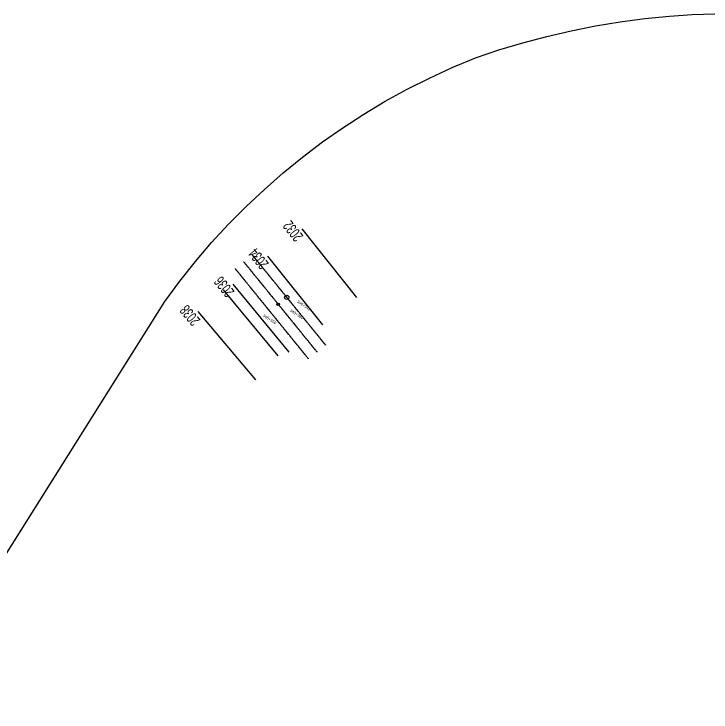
# Model space of a CAD drawing. Header units: centimetres. Extents: x 8495135 to 959133560, y 4530079 to 463453963.
# Drawn here: x 959044466 to 959076208, y 463420639 to 463452433 of the extents above; entities that cross this region are included whole.
import ezdxf
from ezdxf.enums import TextEntityAlignment as Align

# ---------------------------------------------------------------- set-up
doc = ezdxf.new("R2010")
doc.units = ezdxf.units.CM
doc.header["$LTSCALE"] = 0.1
doc.linetypes.add('CENTER', pattern=[50.8, 31.75, -6.35, 6.35, -6.35])
for name, color, linetype in [('20_AXIS_0_CA_LABELS', 4, 'Continuous'), ('20_AXIS_0_CA_STATION', 4, 'Continuous'), ('20_AXIS_0_CROSS_AXES', 7, 'Continuous'), ('br_dimension', 1, 'Continuous'), ('br_hatch_tumen', 8, 'Continuous')]:
    doc.layers.add(name, color=color, linetype=linetype)
doc.styles.add('COMPLEX', font='CYR2.shx', dxfattribs={"width": 0.64})
doc.styles.get("Standard").update_dxf_attribs({"font": 'arial.ttf'})

msp = doc.modelspace()

# ---------------------------------------------------------------- linework, layer by layer
at = {"layer": '20_AXIS_0_CROSS_AXES'}
for points in [[(959060083.94, 463439522.94), (959057593.17, 463442652.8)], [(959058530.25, 463438280.66), (959056022.73, 463441397.13)], [(959056993.24, 463437032.32), (959054454.83, 463440123.68)], [(959055478.73, 463435771.13), (959052849.75, 463438879.43)]]:
    msp.add_lwpolyline(points, dxfattribs=at)
at = {"layer": 'br_dimension', "linetype": 'CENTER'}
for p, q in [((959055311.02, 463441466.36), (959058651.79, 463437351.84)), ((959054922.86, 463441151.19), (959058263.63, 463437036.67)), ((959054534.7, 463440836.02), (959057875.47, 463436721.51))]:
    msp.add_line(p, q, dxfattribs=at)
at = {"layer": 'br_dimension'}
msp.add_lwpolyline([(959039575, 463420639.5), (959051336.72, 463439341.6), (959052012.5, 463440268.7), (959052725, 463441156.2), (959053462.5, 463442022.9), (959054237.5, 463442856.2), (959055033.2, 463443670.8), (959055866.6, 463444445.8), (959056720.7, 463445197.9), (959057604.1, 463445912.5), (959058511.72, 463446602), (959059445.7, 463447252), (959060400, 463447875), (959061375, 463448454.1), (959062370.7, 463449008.3), (959063387.5, 463449516.6), (959064420.7, 463449997.9), (959065475, 463450431.2), (959066545.7, 463450795.8), (959067633.2, 463451116.6), (959068729.1, 463451412.5), (959069833.2, 463451662.5), (959070945.7, 463451887.5), (959072062.5, 463452067.7), (959073200, 463452220.8), (959074320.7, 463452329.1), (959075350, 463452404.1), (959076387.5, 463452433.3)], dxfattribs=at)
at = {"layer": 'br_hatch_tumen'}
msp.add_line((959056490.23, 463436865.4), (959054014.7, 463439862.16), dxfattribs=at)
for centre, radius in [((959056887.25, 463439525.06), 96.38), ((959056499.26, 463439210.84), 58.25)]:
    msp.add_circle(centre, radius, dxfattribs=at)

# ---------------------------------------------------------------- texts
at = {"layer": '20_AXIS_0_CA_LABELS', "color": 6, "style": 'COMPLEX', "width": 0.64}
for s, rotation, p in [('2032', 128.513147, (959057779.97, 463442418.07)), ('2034', 128.820195, (959056210.79, 463441163.4)), ('2036', 129.390597, (959054645.21, 463439891.82)), ('2038', 130.224351, (959053089.33, 463438596.17))]:
    msp.add_text(s, height=500, rotation=rotation, dxfattribs=at).set_placement(p, align=Align.BOTTOM_LEFT)
at = {"layer": '20_AXIS_0_CA_STATION', "oblique": 0}
for s, p in [('340+345', (959057897.16, 463438885.53, -43615.3)), ('340+350', (959057566.29, 463438488.53, -43615.3)), ('340+355', (959056341.06, 463438257.97, -43615.3))]:
    msp.add_text(s, height=125, rotation=326.613022, dxfattribs=at).set_placement(p, align=Align.BOTTOM_RIGHT)

doc.saveas('drawing.dxf')
